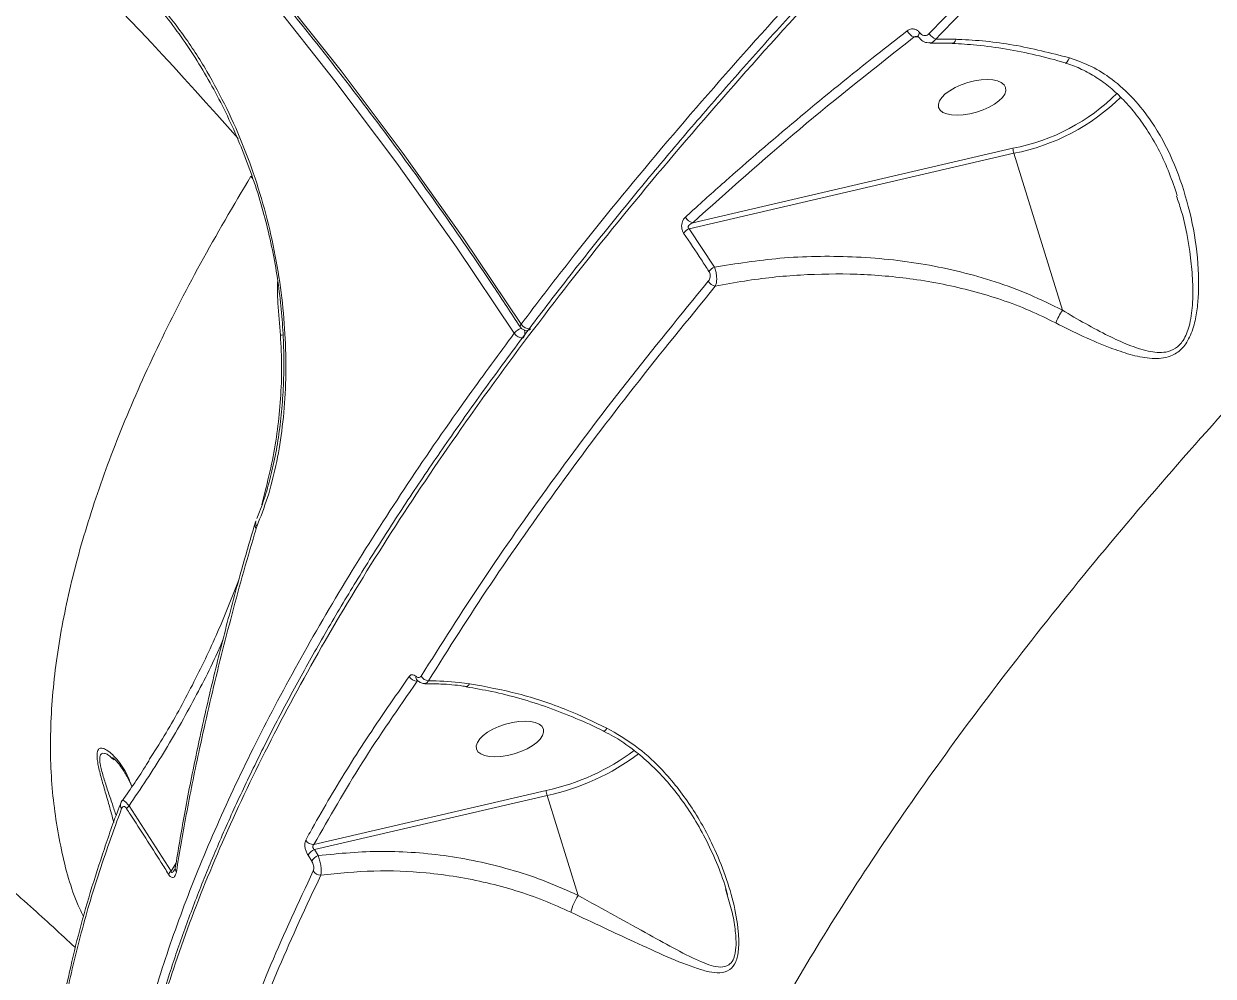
# Model space of a CAD drawing. Header units: millimetres. Extents: x -7151 to 6134, y -5040 to 5562.
# Drawn here: x -513.2 to -354.8, y 1950 to 2076.8 of the extents above; entities that cross this region are included whole.
import ezdxf

# ---------------------------------------------------------------- set-up
doc = ezdxf.new("R2010")
doc.units = ezdxf.units.MM
doc.layers.add('DIKOM_ОБЪЕКТ', color=7, linetype='Continuous')

msp = doc.modelspace()

# ---------------------------------------------------------------- linework, layer by layer
at = {"layer": 'DIKOM_ОБЪЕКТ', "color": 7, "linetype": 'Continuous', "lineweight": 15}
for p, q in [((-394.069, 2075.091), (-394.61, 2075.057)), ((-392.513, 2074.252), (-389.505, 2074.225)), ((-391.706, 2074.778), (-388.995, 2074.751)), ((-424.096, 2050.331), (-381.444, 2060.235)), ((-381.32, 2059.572), (-424.581, 2049.527)), ((-374.85, 2038.676), (-381.32, 2059.572)), ((-482.68, 2056.194), (-482.941, 2056.542)), ((-424.581, 2049.527), (-421.212, 2044.422)), ((-481.479, 2012.772), (-481.056, 2014.569)), ((-482.23, 2009.661), (-482.24, 2009.626)), ((-482.145, 2009.908), (-482.23, 2009.661)), ((-460.701, 1989.352), (-460.784, 1989.299)), ((-501.17, 1978.818), (-501.461, 1979.061)), ((-474.541, 1967.552), (-443.614, 1974.733)), ((-443.491, 1974.069), (-474.483, 1966.873)), ((-439.372, 1960.771), (-443.491, 1974.069)), ((-499.176, 1972.711), (-493.582, 1963.978)), ((-474.483, 1966.873), (-473.993, 1966.084)), ((-493.582, 1963.978), (-492.923, 1965.001)), ((-474.849, 1965.336), (-475.338, 1966.122)), ((-419.508, 1960.854), (-419.732, 1961.649))]:
    msp.add_line(p, q, dxfattribs=at)
at = {"layer": 'DIKOM_ОБЪЕКТ', "color": 7, "linetype": 'Continuous', "lineweight": 15, "flags": 128}
for points in [[(-660.277, 2219.043), (-648.09, 2213.529), (-636.059, 2207.669), (-624.193, 2201.466), (-612.499, 2194.924), (-600.984, 2188.048), (-589.658, 2180.841), (-578.525, 2173.309), (-567.595, 2165.456), (-556.875, 2157.289), (-546.37, 2148.811), (-536.089, 2140.029), (-526.037, 2130.948), (-516.222, 2121.574), (-506.65, 2111.914), (-497.328, 2101.974), (-488.26, 2091.76), (-479.454, 2081.279), (-470.915, 2070.538), (-462.648, 2059.544), (-454.66, 2048.304), (-446.954, 2036.825)], [(-447.86, 2035.619), (-455.543, 2047.063), (-463.507, 2058.27), (-471.749, 2069.231), (-480.262, 2079.94), (-489.042, 2090.389), (-498.082, 2100.572), (-507.377, 2110.483), (-516.92, 2120.113), (-526.706, 2129.459), (-536.727, 2138.512), (-546.977, 2147.268), (-557.45, 2155.72), (-568.139, 2163.863), (-579.036, 2171.692), (-590.134, 2179.202), (-601.427, 2186.387), (-612.907, 2193.243), (-624.566, 2199.765), (-636.396, 2205.95), (-648.391, 2211.792), (-660.542, 2217.289)], [(-393.855, 2075.612), (-393.969, 2075.45), (-394.038, 2075.298), (-394.06, 2075.165), (-394.033, 2075.059), (-394.023, 2075.045)], [(-388.995, 2074.751), (-389.133, 2074.487), (-389.284, 2074.308), (-389.443, 2074.221), (-389.515, 2074.214)], [(-373.923, 2072.286), (-374.084, 2071.976), (-374.233, 2071.749), (-374.365, 2071.617), (-374.47, 2071.59), (-374.473, 2071.59)], [(-446.954, 2036.825), (-447.029, 2036.71), (-447.072, 2036.607), (-447.083, 2036.518), (-447.06, 2036.448), (-447.06, 2036.447)], [(-482.261, 2010.617), (-482.268, 2010.603), (-482.278, 2010.581)], [(-453.823, 1988.955), (-453.957, 1988.752), (-454.091, 1988.625), (-454.22, 1988.578), (-454.245, 1988.579)]]:
    msp.add_lwpolyline(points, dxfattribs=at)
at = {"layer": 'DIKOM_ОБЪЕКТ', "color": 7, "linetype": 'Continuous', "lineweight": 15}
for centre, radius, start, end in [((-830.831, 1759.837), 459.181, 41.0724, 58.2067), ((-394.158, 2076.462), 1.476, 203.05709, 252.17378), ((-391.102, 2076.434), 1.764, 211.68223, 249.9501), ((-386.468, 2086.512), 26.753, 280.82328, 314.93977), ((-386.538, 2086.769), 27.693, 280.86063, 314.63233), ((-378.889, 2060.368), 2.558, 182.97086, 198.12417), ((-423.829, 2051.672), 1.367, 205.68535, 258.71684), ((-423.587, 2047.552), 2.211, 116.71968, 140.85151), ((-420.26, 2042.45), 2.189, 115.76975, 140.08545), ((-420.718, 2043.357), 1.529, 211.68401, 256.11186), ((-368.206, 2034.182), 8.022, 145.92534, 159.54427), ((-446.036, 2034.13), 2.355, 112.69069, 140.76209), ((-446.222, 2036.994), 1, 213.11034, 282.99357), ((-445.85, 2037.5), 1.294, 211.42867, 275.99801), ((-447.632, 2035.635), 1.191, 328.33635, 19.67335), ((-446.115, 2036.494), 0.49, 284.00447, 324.89327), ((-446.76, 2036.292), 1.289, 211.43044, 276.29635), ((-481.644, 2010.357), 0.673, 160.57681, 221.90639), ((-481.825, 2010.063), 0.603, 168.8195, 226.42984), ((-481.834, 2010.093), 0.585, 168.7154, 227.46256), ((-460.777, 1990.533), 1.234, 209.13033, 269.65965), ((-460.416, 1989.785), 0.542, 164.21854, 224.08659), ((-459.186, 1990.633), 1.291, 211.80949, 264.86766), ((-436.536, 1983.469), 1.083, 308.97302, 337.56316), ((-450.077, 2004.552), 30.512, 282.22941, 306.60093), ((-450.128, 2004.741), 31.382, 282.2102, 306.86191), ((-441.045, 1974.868), 2.572, 183.00811, 198.08322), ((-499.539, 1972.793), 0.786, 160.55927, 216.4821), ((-498.351, 1971.7), 1.305, 129.20561, 151.67866), ((-474.621, 1968.736), 1.188, 210.89379, 273.88855), ((-473.77, 1965.198), 1.821, 113.06141, 149.47984), ((-473.286, 1964.41), 1.817, 112.89687, 149.37781), ((-492.788, 1962.946), 1.302, 127.55821, 149.92491), ((-492.383, 1964.347), 0.65, 171.70291, 220.85387), ((-473.611, 1964.667), 1.204, 211.86743, 268.90067), ((-432.91, 1956.708), 7.633, 147.84565, 166.14363)]:
    msp.add_arc(centre, radius, start, end, dxfattribs=at)
for centre in [(-386.879, 2067.01), (-448.443, 1981.599)]:
    msp.add_ellipse(centre, major_axis=(-4.462, -1.322), ratio=0.44303, dxfattribs=at)
for points, knots in [([(-446.954, 2036.825), (-444.845, 2039.588), (-439.161, 2047.031), (-429.129, 2059.322), (-416.675, 2073.692), (-403.229, 2088.307), (-388.812, 2103.124), (-373.449, 2118.095), (-357.479, 2132.891), (-340.97, 2147.465), (-324.001, 2161.776), (-306.297, 2176.057), (-287.888, 2190.256), (-268.823, 2204.322), (-249.52, 2217.944), (-230.053, 2231.085), (-210.494, 2243.722), (-190.525, 2256.059), (-170.2, 2268.041), (-149.581, 2279.615), (-129.123, 2290.527), (-108.892, 2300.755), (-88.948, 2310.293), (-68.966, 2319.295), (-49.016, 2327.708), (-29.169, 2335.485), (-9.861, 2342.458), (8.852, 2348.619), (26.933, 2353.982), (44.675, 2358.635), (62.001, 2362.53), (78.84, 2365.635), (94.142, 2367.785), (107.983, 2369.115), (120.46, 2369.76), (132.376, 2369.795), (143.688, 2369.21), (154.278, 2368.014), (164.096, 2366.217), (172.244, 2364.126), (176.952, 2362.477), (178.869, 2361.805)], [0, 0, 0, 0, 0.01565226, 0.04216821, 0.06870456, 0.09522035, 0.1225065, 0.14981457, 0.17710085, 0.20361671, 0.23015307, 0.25666881, 0.28395493, 0.31126326, 0.33854925, 0.36506512, 0.39160119, 0.41811705, 0.44540335, 0.47271155, 0.49999758, 0.52651341, 0.55304974, 0.57956567, 0.60685169, 0.6341598, 0.66144598, 0.68796179, 0.71449806, 0.74101385, 0.76829978, 0.79560821, 0.82289417, 0.84597237, 0.86907736, 0.89218249, 0.91550648, 0.9388305, 0.96156391, 0.98434868, 1, 1, 1, 1]), ([(-660.127, 2218.45), (-658.174, 2217.591), (-652.507, 2215.096), (-643.221, 2210.744), (-632.318, 2205.303), (-621.555, 2199.575), (-610.935, 2193.568), (-600.466, 2187.282), (-590.152, 2180.724), (-579.999, 2173.895), (-570.014, 2166.799), (-560.201, 2159.441), (-550.565, 2151.824), (-541.112, 2143.952), (-531.847, 2135.831), (-522.776, 2127.463), (-513.902, 2118.854), (-505.231, 2110.009), (-496.768, 2100.932), (-488.517, 2091.629), (-480.482, 2082.103), (-472.669, 2072.361), (-465.08, 2062.408), (-457.724, 2052.248), (-451.743, 2043.569), (-448.248, 2038.254), (-447.06, 2036.447)], [0, 0, 0, 0, 0.0228174, 0.0662202, 0.1096236, 0.1530271, 0.1964308, 0.2398337, 0.2832367, 0.3266401, 0.3700427, 0.4134453, 0.4568475, 0.5002494, 0.5436513, 0.5870527, 0.6304542, 0.6738553, 0.7172557, 0.7606562, 0.8040563, 0.8474558, 0.890855, 0.9342543, 0.9776531, 1, 1, 1, 1]), ([(-253.108, 2213.09), (-256.838, 2210.468), (-266.962, 2203.35), (-283.178, 2191.459), (-301.594, 2177.377), (-319.52, 2163.044), (-336.881, 2148.534), (-353.592, 2133.911), (-369.596, 2119.222), (-384.852, 2104.489), (-399.349, 2089.737), (-413.049, 2075.014), (-425.889, 2060.387), (-437.809, 2045.924), (-448.762, 2031.673), (-458.712, 2017.661), (-467.659, 2003.908), (-475.588, 1990.453), (-482.461, 1977.358), (-488.245, 1964.686), (-492.912, 1952.48), (-496.435, 1940.768), (-498.818, 1929.567), (-500.106, 1918.882), (-500.142, 1908.852), (-499.69, 1902.103), (-498.89, 1898.908), (-498.822, 1898.636)], [0, 0, 0, 0, 0.0245701, 0.0666936, 0.1089496, 0.1512736, 0.1935975, 0.2358536, 0.277977, 0.3201005, 0.3623564, 0.4046804, 0.4470042, 0.4892603, 0.5313838, 0.5735066, 0.6157623, 0.6580857, 0.700409, 0.7426646, 0.7847876, 0.8269108, 0.8691669, 0.9114903, 0.953814, 0.99607, 1, 1, 1, 1]), ([(-269.657, 2202.087), (-271.797, 2200.538), (-277.034, 2196.744), (-285.238, 2190.638), (-294.266, 2183.793), (-303.142, 2176.91), (-311.874, 2169.991), (-320.465, 2163.033), (-328.917, 2156.033), (-337.233, 2148.989), (-345.415, 2141.901), (-353.465, 2134.764), (-361.386, 2127.577), (-369.17, 2120.347), (-376.793, 2113.096), (-384.221, 2105.856), (-391.435, 2098.644), (-398.431, 2091.466), (-405.212, 2084.317), (-411.782, 2077.196), (-418.143, 2070.1), (-424.297, 2063.027), (-430.246, 2055.974), (-435.99, 2048.942), (-441.533, 2041.925), (-446.87, 2034.927), (-451.992, 2027.965), (-456.873, 2021.067), (-461.497, 2014.257), (-465.858, 2007.545), (-469.959, 2000.927), (-473.803, 1994.399), (-477.391, 1987.959), (-480.724, 1981.605), (-483.804, 1975.336), (-486.63, 1969.149), (-489.204, 1963.044), (-491.524, 1957.019), (-493.586, 1951.085), (-495.383, 1945.264), (-496.904, 1939.581), (-498.148, 1934.044), (-499.115, 1928.654), (-499.805, 1923.409), (-500.222, 1918.305), (-500.361, 1913.344), (-500.233, 1908.518), (-499.801, 1903.848), (-499.384, 1900.647), (-499.031, 1899.048), (-499, 1898.909)], [0, 0, 0, 0, 0.0148391, 0.0363255, 0.0577124, 0.0790248, 0.100287, 0.1215228, 0.142757, 0.1640091, 0.1853, 0.2066536, 0.228095, 0.2496477, 0.2712483, 0.2927749, 0.3141948, 0.3355338, 0.356815, 0.3780639, 0.3993039, 0.4205573, 0.4418429, 0.4631846, 0.4846069, 0.5061339, 0.5277484, 0.5493324, 0.5707976, 0.5921746, 0.6134879, 0.6347617, 0.656021, 0.6772888, 0.6985818, 0.719924, 0.7413394, 0.7628519, 0.7844716, 0.8060882, 0.8276031, 0.8490186, 0.8703575, 0.891642, 0.9128938, 0.9341347, 0.9553851, 0.9766598, 0.9979803, 1, 1, 1, 1]), ([(-392.602, 2075.508), (-389.087, 2079.156), (-382.057, 2086.452), (-370.918, 2097.439), (-359.39, 2108.446), (-351.343, 2115.774), (-347.319, 2119.438)], [0, 0, 0, 0, 0.2491213, 0.4982421, 0.7491224, 1, 1, 1, 1]), ([(-346.485, 2118.64), (-350.475, 2115.008), (-358.455, 2107.742), (-369.945, 2096.778), (-381.1, 2085.782), (-388.171, 2078.446), (-391.706, 2074.778)], [0, 0, 0, 0, 0.2491218, 0.4982429, 0.7491201, 1, 1, 1, 1]), ([(-261.042, 2111.974), (-265.853, 2108.016), (-275.477, 2100.102), (-289.441, 2088.018), (-303.024, 2075.804), (-316.615, 2063.044), (-330.079, 2049.803), (-343.301, 2036.126), (-355.922, 2022.356), (-367.869, 2008.542), (-379.081, 1994.737), (-389.201, 1981.392), (-398.247, 1968.543), (-406.26, 1956.213), (-413.469, 1944.062), (-419.812, 1932.146), (-425.244, 1920.513), (-429.741, 1909.181), (-433.235, 1898.216), (-435.694, 1887.616), (-437.039, 1877.563), (-437.265, 1868.279), (-436.387, 1859.829), (-434.852, 1852.886), (-433.177, 1848.981), (-432.497, 1847.394)], [0, 0, 0, 0, 0.0400048, 0.0800096, 0.1204125, 0.1608154, 0.2054798, 0.2501788, 0.2948426, 0.3408233, 0.3868418, 0.4328217, 0.476081, 0.5193729, 0.5626315, 0.6071388, 0.651682, 0.6961891, 0.742306, 0.7884231, 0.8352025, 0.8819818, 0.9259178, 0.9698883, 1, 1, 1, 1]), ([(-495.577, 2079.328), (-495.211, 2078.907), (-494.051, 2077.574), (-492.221, 2075.097), (-490.092, 2071.922), (-488.105, 2068.547), (-486.271, 2065.018), (-484.611, 2061.365), (-483.138, 2057.626), (-481.866, 2053.838), (-480.803, 2050.036), (-479.957, 2046.251), (-479.321, 2042.499), (-478.874, 2038.778), (-478.611, 2035.077), (-478.532, 2031.404), (-478.636, 2027.79), (-478.922, 2024.269), (-479.387, 2020.878), (-480.02, 2017.648), (-480.823, 2014.634), (-481.544, 2012.394), (-482.043, 2011.251), (-482.173, 2010.952)], [0, 0, 0, 0, 0.023156, 0.0733969, 0.1241361, 0.1752391, 0.2265349, 0.2778002, 0.3288161, 0.3794158, 0.4294642, 0.4788809, 0.5276413, 0.5763365, 0.6256829, 0.6756977, 0.7262872, 0.7773123, 0.8286044, 0.8799619, 0.9311453, 0.9819857, 1, 1, 1, 1]), ([(-495.475, 2079.812), (-494.287, 2078.36), (-491.913, 2075.456), (-488.812, 2070.627), (-486.103, 2065.569), (-483.808, 2060.342), (-481.888, 2054.927), (-480.375, 2049.388), (-479.261, 2043.806), (-478.547, 2038.254), (-478.243, 2032.812), (-478.324, 2027.549), (-478.771, 2022.561), (-479.576, 2017.931), (-480.673, 2013.655), (-481.655, 2011.155), (-482.145, 2009.908)], [0, 0, 0, 0, 0.0751068, 0.1502139, 0.2212824, 0.2925773, 0.3636447, 0.4347705, 0.5061227, 0.5772485, 0.6483401, 0.7196591, 0.7907512, 0.8604277, 0.930319, 1, 1, 1, 1]), ([(-425.061, 2051.079), (-424.682, 2051.425), (-422.786, 2053.156), (-417.765, 2057.649), (-409.747, 2064.523), (-401.72, 2071.05), (-396.883, 2074.819), (-395.516, 2075.884)], [0, 0, 0, 0, 0.0413728, 0.2068701, 0.5381501, 0.8694303, 1, 1, 1, 1]), ([(-395.516, 2075.884), (-395.375, 2075.969), (-395.093, 2076.139), (-394.616, 2076.144), (-394.177, 2075.976), (-393.955, 2075.726), (-393.855, 2075.612)], [0, 0, 0, 0, 0.2591302, 0.5176793, 0.7812144, 1, 1, 1, 1]), ([(-393.855, 2075.612), (-393.829, 2075.579), (-393.724, 2075.446), (-393.491, 2075.289), (-393.173, 2075.229), (-392.858, 2075.293), (-392.688, 2075.436), (-392.602, 2075.508)], [0, 0, 0, 0, 0.07982265, 0.31809842, 0.55552618, 0.77741077, 1, 1, 1, 1]), ([(-394.61, 2075.057), (-399.774, 2070.985), (-410.119, 2062.826), (-419.432, 2054.501), (-424.096, 2050.331)], [0, 0, 0, 0, 0.4991762, 1, 1, 1, 1]), ([(-394.178, 2075.144), (-394.224, 2075.143), (-394.372, 2075.141), (-394.512, 2075.091), (-394.61, 2075.057)], [0, 0, 0, 0, 0.3089713, 1, 1, 1, 1]), ([(-394.178, 2075.147), (-394.162, 2075.149), (-394.139, 2075.151), (-394.045, 2075.086), (-394.009, 2075.02), (-394.003, 2075.008)], [0, 0, 0, 0, 0.65290337, 0.93515409, 1, 1, 1, 1]), ([(-394.011, 2075.054), (-393.875, 2074.892), (-393.579, 2074.539), (-393.025, 2074.277), (-392.656, 2074.296), (-392.529, 2074.303)], [0, 0, 0, 0, 0.3576329, 0.7787248, 1, 1, 1, 1]), ([(-391.706, 2074.778), (-391.82, 2074.646), (-392.049, 2074.382), (-392.351, 2074.238), (-392.509, 2074.275), (-392.528, 2074.279)], [0, 0, 0, 0, 0.4690673, 0.9379053, 1, 1, 1, 1]), ([(-389.515, 2074.195), (-388.436, 2074.135), (-386.052, 2074.003), (-382.326, 2073.485), (-378.393, 2072.687), (-375.774, 2072.016), (-374.481, 2071.6), (-374.472, 2071.597)], [0, 0, 0, 0, 0.2170953, 0.4800164, 0.7404556, 0.9982144, 1, 1, 1, 1]), ([(-388.995, 2074.751), (-388.89, 2074.747), (-386.376, 2074.648), (-381.332, 2074.176), (-376.409, 2072.92), (-373.923, 2072.286)], [0, 0, 0, 0, 0.0210939, 0.5057136, 1, 1, 1, 1]), ([(-373.923, 2072.286), (-372.919, 2071.93), (-370.911, 2071.217), (-368.023, 2069.373), (-365.318, 2066.907), (-362.534, 2063.335), (-360.079, 2058.766), (-358.136, 2053.163), (-356.898, 2047.222), (-356.615, 2042.368), (-356.866, 2038.871), (-357.276, 2036.652), (-358.024, 2034.643), (-359.249, 2033.133), (-361.001, 2032.259), (-363.251, 2032.199), (-365.836, 2032.739), (-368.776, 2033.76), (-372.071, 2035.149), (-374.505, 2036.373), (-375.721, 2036.985)], [0, 0, 0, 0, 0.0478383, 0.0957303, 0.1551277, 0.2146179, 0.3020656, 0.389666, 0.4817492, 0.5736876, 0.607071, 0.6403846, 0.6772286, 0.7075548, 0.737925, 0.7828308, 0.8291217, 0.875539, 0.9377632, 1, 1, 1, 1]), ([(-374.475, 2071.576), (-374.403, 2071.559), (-373.636, 2071.377), (-372.243, 2070.756), (-370.301, 2069.708), (-368.433, 2068.334), (-366.642, 2066.67), (-364.949, 2064.695), (-363.343, 2062.412), (-361.876, 2059.822), (-360.567, 2056.961), (-359.892, 2054.924), (-359.548, 2053.889)], [0, 0, 0, 0, 0.0090594, 0.096751, 0.1884336, 0.2850785, 0.3874387, 0.4958135, 0.6110619, 0.7354977, 0.8655922, 1, 1, 1, 1]), ([(-505.234, 1957.965), (-505.474, 1958.453), (-506.823, 1961.198), (-508.309, 1966.853), (-509.603, 1974.954), (-509.749, 1983.756), (-508.867, 1992.947), (-506.982, 2002.491), (-504.175, 2012.328), (-500.396, 2022.672), (-495.601, 2033.519), (-489.867, 2044.816), (-485.249, 2052.635), (-482.941, 2056.542)], [0, 0, 0, 0, 0.0210517, 0.1183566, 0.2184966, 0.3187184, 0.4188597, 0.5144039, 0.6100171, 0.7055616, 0.8036828, 0.9018783, 1, 1, 1, 1]), ([(-374.85, 2038.676), (-373.825, 2038.071), (-371.765, 2036.856), (-368.846, 2035.309), (-366.064, 2034.028), (-363.516, 2033.157), (-361.358, 2032.931), (-359.744, 2033.509), (-358.614, 2034.702), (-357.829, 2036.734), (-357.471, 2039.438), (-357.459, 2042.515), (-357.876, 2046.777), (-358.52, 2050.62), (-359.454, 2053.258), (-359.665, 2053.853)], [0, 0, 0, 0, 0.0919173, 0.1846856, 0.2650791, 0.3466805, 0.4193889, 0.4620712, 0.5046448, 0.5592657, 0.6320461, 0.7109925, 0.7900503, 0.9526256, 1, 1, 1, 1]), ([(-425.302, 2048.948), (-425.366, 2049.061), (-425.496, 2049.289), (-425.581, 2049.704), (-425.57, 2050.122), (-425.46, 2050.528), (-425.28, 2050.855), (-425.125, 2051.014), (-425.061, 2051.079)], [0, 0, 0, 0, 0.164355, 0.3291902, 0.4897661, 0.6616186, 0.8614169, 1, 1, 1, 1]), ([(-424.096, 2050.331), (-424.159, 2050.3), (-424.306, 2050.228), (-424.498, 2050.095), (-424.634, 2049.952), (-424.693, 2049.843), (-424.714, 2049.768), (-424.714, 2049.699), (-424.69, 2049.63), (-424.644, 2049.571), (-424.603, 2049.542), (-424.581, 2049.527)], [0, 0, 0, 0, 0.185257, 0.4305395, 0.6101477, 0.6934956, 0.74646, 0.8083773, 0.8667556, 0.9298531, 1, 1, 1, 1]), ([(-421.94, 2043.855), (-422.271, 2044.366), (-423.377, 2046.071), (-424.509, 2047.763), (-425.302, 2048.948)], [0, 0, 0, 0, 0.2996367, 1, 1, 1, 1]), ([(-421.212, 2044.422), (-418.312, 2044.876), (-412.258, 2045.825), (-404.435, 2045.944), (-397.973, 2045.489), (-393.142, 2044.822), (-388.408, 2043.837), (-383.76, 2042.507), (-379.195, 2040.835), (-376.298, 2039.396), (-374.85, 2038.676)], [0, 0, 0, 0, 0.1847811, 0.3856908, 0.4882334, 0.5907706, 0.6915548, 0.7923263, 0.8961743, 1, 1, 1, 1]), ([(-422.019, 2042.554), (-422.01, 2042.564), (-421.946, 2042.644), (-421.851, 2042.809), (-421.775, 2043.075), (-421.763, 2043.35), (-421.815, 2043.626), (-421.898, 2043.779), (-421.94, 2043.855)], [0, 0, 0, 0, 0.0353796, 0.2573761, 0.4481907, 0.6281159, 0.8143489, 1, 1, 1, 1]), ([(-421.212, 2044.422), (-421.142, 2044.236), (-421.001, 2043.865), (-420.9, 2043.223), (-420.898, 2042.605), (-420.976, 2042.154), (-421.058, 2041.941), (-421.085, 2041.872)], [0, 0, 0, 0, 0.2221599, 0.4443883, 0.6650974, 0.8922509, 1, 1, 1, 1]), ([(-479.024, 2035.336), (-479.144, 2036.773), (-479.31, 2038.779), (-479.43, 2041.238), (-479.395, 2042.22), (-479.38, 2042.666)], [0, 0, 0, 0, 0.5790763, 0.8089865, 1, 1, 1, 1]), ([(-460.283, 1989.953), (-457.609, 1994.182), (-452.259, 2002.641), (-443.069, 2015.7), (-433.101, 2028.992), (-425.713, 2038.033), (-422.019, 2042.554)], [0, 0, 0, 0, 0.2486156, 0.4972329, 0.7486158, 1, 1, 1, 1]), ([(-375.721, 2036.985), (-376.89, 2037.553), (-380.427, 2039.272), (-386.771, 2041.374), (-394.501, 2042.931), (-402.206, 2043.587), (-409.741, 2043.478), (-416.052, 2042.822), (-419.794, 2042.116), (-421.085, 2041.872)], [0, 0, 0, 0, 0.0856235, 0.2590559, 0.4326158, 0.5932983, 0.7545429, 0.915347, 1, 1, 1, 1]), ([(-421.085, 2041.872), (-424.734, 2037.408), (-432.033, 2028.479), (-441.967, 2015.252), (-451.195, 2002.159), (-456.599, 1993.618), (-459.301, 1989.347)], [0, 0, 0, 0, 0.2486156, 0.4972307, 0.7486162, 1, 1, 1, 1]), ([(-499.641, 1899.48), (-500.062, 1901.691), (-501.05, 1906.871), (-501.311, 1915.845), (-500.583, 1926.273), (-498.638, 1937.41), (-495.696, 1948.492), (-491.949, 1959.403), (-487.595, 1970.036), (-482.412, 1981.028), (-476.402, 1992.352), (-469.633, 2003.887), (-462.143, 2015.574), (-454.87, 2026.136), (-449.889, 2032.875), (-447.86, 2035.619)], [0, 0, 0, 0, 0.0646492, 0.1515188, 0.2409114, 0.3303773, 0.4197701, 0.4953743, 0.5710667, 0.6467588, 0.7231688, 0.7995787, 0.8740642, 0.9487185, 1, 1, 1, 1]), ([(-481.056, 2014.569), (-480.71, 2015.947), (-479.7, 2019.974), (-479.03, 2025.546), (-478.776, 2031.118), (-478.941, 2033.93), (-479.024, 2035.336)], [0, 0, 0, 0, 0.20460018, 0.59771669, 0.798902, 1, 1, 1, 1]), ([(-479.024, 2035.336), (-479.01, 2035.34), (-478.923, 2035.363), (-478.817, 2035.388), (-478.673, 2035.41), (-478.664, 2035.411)], [0, 0, 0, 0, 0.1610302, 0.9486506, 1, 1, 1, 1]), ([(-482.277, 2010.58), (-482.286, 2010.56), (-482.339, 2010.44), (-482.375, 2010.313), (-482.405, 2010.207)], [0, 0, 0, 0, 0.1697877, 1, 1, 1, 1]), ([(-482.426, 2010.182), (-483.052, 2008.056), (-484.501, 2003.138), (-486.515, 1995.566), (-488.511, 1987.439), (-490.279, 1979.43), (-491.804, 1971.744), (-492.626, 1966.804), (-493.019, 1964.439)], [0, 0, 0, 0, 0.1335526, 0.3089465, 0.484637, 0.6608113, 0.8376593, 1, 1, 1, 1]), ([(-482.24, 2009.626), (-482.382, 2009.149), (-483.088, 2006.763), (-484.85, 2000.597), (-487.311, 1991.247), (-489.651, 1981.115), (-491.504, 1972.004), (-492.418, 1966.615), (-492.875, 1963.921)], [0, 0, 0, 0, 0.0299869, 0.1499466, 0.3900561, 0.6301643, 0.8150824, 1, 1, 1, 1]), ([(-482.406, 2010.215), (-482.408, 2010.208), (-482.411, 2010.199), (-482.413, 2010.191), (-482.414, 2010.19)], [0, 0, 0, 0, 0.7852557, 1, 1, 1, 1]), ([(-496.483, 1978.859), (-495.811, 1979.905), (-493.758, 1983.1), (-490.703, 1988.75), (-487.317, 1995.691), (-485.445, 2000.517), (-484.521, 2002.899)], [0, 0, 0, 0, 0.1406857, 0.4297676, 0.7184881, 1, 1, 1, 1]), ([(-486.674, 1994.801), (-486.707, 1994.721), (-487.788, 1992.045), (-490.416, 1986.987), (-494.493, 1979.642), (-497.615, 1975.021), (-499.176, 1972.711)], [0, 0, 0, 0, 0.0100417, 0.3355001, 0.6677457, 1, 1, 1, 1]), ([(-475.64, 1968.127), (-475.449, 1968.474), (-474.495, 1970.21), (-471.921, 1974.698), (-467.658, 1981.615), (-463.79, 1987.158), (-461.855, 1989.932)], [0, 0, 0, 0, 0.0480627, 0.24032302, 0.61988132, 1, 1, 1, 1]), ([(-461.855, 1989.932), (-461.784, 1990.007), (-461.642, 1990.156), (-461.356, 1990.179), (-461.114, 1990.08), (-460.977, 1989.965), (-460.938, 1989.932)], [0, 0, 0, 0, 0.2927829, 0.584987, 0.8819552, 1, 1, 1, 1]), ([(-460.938, 1989.932), (-460.894, 1989.897), (-460.784, 1989.808), (-460.604, 1989.754), (-460.417, 1989.788), (-460.328, 1989.898), (-460.283, 1989.953)], [0, 0, 0, 0, 0.1835289, 0.4626095, 0.7309853, 1, 1, 1, 1]), ([(-460.784, 1989.299), (-463.312, 1985.665), (-468.375, 1978.386), (-472.484, 1971.166), (-474.541, 1967.552)], [0, 0, 0, 0, 0.4993593, 1, 1, 1, 1]), ([(-460.818, 1989.417), (-460.818, 1989.417), (-460.825, 1989.421), (-460.811, 1989.41), (-460.799, 1989.4)], [0, 0, 0, 0, 0.063477, 1, 1, 1, 1]), ([(-460.794, 1989.42), (-460.664, 1989.313), (-460.4, 1989.094), (-460.024, 1988.962), (-459.82, 1988.99), (-459.792, 1988.994)], [0, 0, 0, 0, 0.4546188, 0.9255684, 1, 1, 1, 1]), ([(-459.301, 1989.347), (-459.378, 1989.232), (-459.518, 1989.019), (-459.701, 1989.003), (-459.784, 1988.996)], [0, 0, 0, 0, 0.5462668, 1, 1, 1, 1]), ([(-459.783, 1988.953), (-459.067, 1988.947), (-457.379, 1988.931), (-455.517, 1988.78), (-454.405, 1988.596), (-454.256, 1988.572)], [0, 0, 0, 0, 0.38951251, 0.91865882, 1, 1, 1, 1]), ([(-459.301, 1989.347), (-457.934, 1989.31), (-456.102, 1989.26), (-454.283, 1989.017), (-453.823, 1988.955)], [0, 0, 0, 0, 0.7468314, 1, 1, 1, 1]), ([(-454.254, 1988.528), (-453.12, 1988.339), (-450.735, 1987.94), (-447.092, 1987.012), (-443.35, 1985.83), (-439.66, 1984.37), (-437.165, 1983.27), (-435.934, 1982.609), (-435.879, 1982.579)], [0, 0, 0, 0, 0.1822288, 0.3833733, 0.5854568, 0.7880503, 0.9906024, 1, 1, 1, 1]), ([(-453.823, 1988.955), (-451.662, 1988.558), (-447.298, 1987.755), (-441.138, 1985.709), (-437.288, 1983.886), (-435.535, 1983.056)], [0, 0, 0, 0, 0.348184, 0.7031352, 1, 1, 1, 1]), ([(-435.535, 1983.056), (-434.246, 1982.308), (-431.667, 1980.81), (-427.953, 1977.434), (-424.465, 1973.116), (-421.773, 1968.362), (-419.877, 1963.917), (-418.629, 1959.926), (-417.999, 1956.406), (-417.911, 1953.66), (-418.284, 1951.836), (-419.156, 1950.714), (-420.435, 1950.402), (-421.912, 1950.569), (-424.184, 1951.228), (-427.429, 1952.536), (-431.632, 1954.482), (-435.945, 1956.468), (-438.863, 1957.847), (-440.321, 1958.536)], [0, 0, 0, 0, 0.0638297, 0.1277685, 0.2158805, 0.3041203, 0.3656042, 0.427188, 0.4882513, 0.5268742, 0.5576006, 0.5885644, 0.6243062, 0.6585508, 0.6928978, 0.7748884, 0.8569915, 0.9285272, 1, 1, 1, 1]), ([(-435.879, 1982.579), (-435.469, 1982.373), (-434.271, 1981.773), (-432.393, 1980.493), (-430.222, 1978.745), (-428.127, 1976.682), (-426.138, 1974.331), (-424.284, 1971.678), (-422.572, 1968.749), (-421.071, 1965.562), (-420.02, 1962.899), (-419.567, 1961.31), (-419.441, 1960.87)], [0, 0, 0, 0, 0.04848361, 0.14147388, 0.24037485, 0.34522589, 0.45524905, 0.5700388, 0.69200169, 0.81938907, 0.95002478, 1, 1, 1, 1]), ([(-537.548, 1979.152), (-536.141, 1978.178), (-532.293, 1975.515), (-526.149, 1970.86), (-519.135, 1965.227), (-512.524, 1959.572), (-508.31, 1955.659), (-506.326, 1953.817)], [0, 0, 0, 0, 0.1304841, 0.3567442, 0.5807889, 0.8025545, 1, 1, 1, 1]), ([(-502.415, 1974.788), (-502.605, 1975.449), (-502.989, 1976.786), (-503.415, 1978.581), (-503.491, 1979.818), (-503.219, 1980.329), (-502.804, 1980.412), (-502.248, 1980.215), (-501.569, 1979.727), (-500.557, 1978.655), (-499.54, 1977.245), (-499.005, 1975.791), (-498.812, 1975.265)], [0, 0, 0, 0, 0.0832629, 0.1686009, 0.2547352, 0.3298186, 0.3993511, 0.4705947, 0.5720356, 0.6735794, 0.8818033, 1, 1, 1, 1]), ([(-501.461, 1979.061), (-501.64, 1979.227), (-501.989, 1979.552), (-502.459, 1979.706), (-502.866, 1979.693), (-503.12, 1979.29), (-503.079, 1978.584), (-502.901, 1977.643), (-502.574, 1976.467), (-502, 1974.711), (-501.426, 1973.017), (-501.061, 1971.88), (-500.894, 1971.359)], [0, 0, 0, 0, 0.1024502, 0.1998091, 0.2990763, 0.4069031, 0.512751, 0.5329295, 0.6591554, 0.7772184, 0.8978623, 1, 1, 1, 1]), ([(-501.387, 1979.145), (-501.385, 1979.144), (-501.348, 1979.118), (-501.092, 1978.899), (-500.664, 1978.431), (-500.026, 1977.591), (-499.386, 1976.579), (-498.996, 1975.668), (-498.819, 1975.254)], [0, 0, 0, 0, 0.0074056, 0.1283186, 0.2815557, 0.4803832, 0.7641483, 1, 1, 1, 1]), ([(-407.167, 1855.844), (-405.65, 1859.034), (-402.358, 1865.96), (-395.724, 1876.347), (-387.778, 1886.797), (-378.807, 1896.743), (-368.977, 1906.184), (-358.018, 1915.392), (-345.927, 1924.33), (-332.722, 1932.963), (-318.78, 1941.058), (-304.191, 1948.614), (-289.052, 1955.636), (-273.037, 1962.291), (-256.152, 1968.531), (-238.486, 1974.377), (-226.19, 1977.847), (-220.045, 1979.581)], [0, 0, 0, 0, 0.0602335, 0.1307417, 0.2012505, 0.2674731, 0.3337477, 0.3999719, 0.4681249, 0.5363337, 0.604488, 0.6695131, 0.7345855, 0.7996115, 0.8663909, 0.9332204, 1, 1, 1, 1]), ([(-496.51, 1978.754), (-496.623, 1978.566), (-497.735, 1976.719), (-498.962, 1974.969), (-500.063, 1973.397)], [0, 0, 0, 0, 0.10155501, 1, 1, 1, 1]), ([(-501.205, 1970.493), (-501.414, 1971.26), (-501.812, 1972.724), (-502.221, 1974.122), (-502.415, 1974.788)], [0, 0, 0, 0, 0.5237704, 1, 1, 1, 1]), ([(-500.278, 1973.054), (-500.297, 1973.007), (-501.116, 1970.948), (-502.493, 1966.977), (-504.384, 1961.152), (-505.973, 1955.459), (-507.307, 1949.882), (-508.336, 1944.45), (-508.937, 1940.747), (-509.114, 1938.894), (-509.127, 1938.766)], [0, 0, 0, 0, 0.0038169, 0.1678352, 0.331915, 0.4960604, 0.6601148, 0.8240072, 0.9878466, 1, 1, 1, 1]), ([(-500.083, 1973.406), (-500.109, 1973.376), (-500.201, 1973.267), (-500.237, 1973.142), (-500.263, 1973.052)], [0, 0, 0, 0, 0.2842788, 1, 1, 1, 1]), ([(-499.5, 1972.319), (-499.535, 1972.368), (-499.609, 1972.471), (-499.738, 1972.575), (-499.871, 1972.618), (-500.043, 1972.574), (-500.119, 1972.426), (-500.17, 1972.326)], [0, 0, 0, 0, 0.12123107, 0.25228191, 0.41159483, 0.59932487, 1, 1, 1, 1]), ([(-500.067, 1973.399), (-500.061, 1973.419), (-500.042, 1973.492), (-499.845, 1973.391), (-499.525, 1973.111), (-499.282, 1972.833), (-499.176, 1972.711)], [0, 0, 0, 0, 0.12824737, 0.47419627, 0.77046355, 1, 1, 1, 1]), ([(-500.17, 1972.326), (-501.259, 1969.329), (-503.436, 1963.337), (-505.914, 1954.675), (-507.856, 1946.242), (-508.608, 1940.871), (-508.985, 1938.186)], [0, 0, 0, 0, 0.2491207, 0.4982425, 0.7491225, 1, 1, 1, 1]), ([(-493.915, 1963.598), (-494.25, 1964.136), (-495.928, 1966.822), (-497.793, 1969.725), (-499.34, 1972.077), (-499.5, 1972.319)], [0, 0, 0, 0, 0.1831612, 0.9158675, 1, 1, 1, 1]), ([(-475.338, 1966.122), (-475.414, 1966.258), (-475.565, 1966.53), (-475.712, 1967.01), (-475.775, 1967.467), (-475.753, 1967.86), (-475.677, 1968.04), (-475.64, 1968.127)], [0, 0, 0, 0, 0.2064332, 0.4133658, 0.6142399, 0.8134768, 1, 1, 1, 1]), ([(-474.541, 1967.552), (-474.577, 1967.518), (-474.649, 1967.452), (-474.702, 1967.322), (-474.704, 1967.215), (-474.685, 1967.125), (-474.656, 1967.059), (-474.589, 1966.961), (-474.53, 1966.912), (-474.483, 1966.873)], [0, 0, 0, 0, 0.2066695, 0.4048915, 0.5395443, 0.5905732, 0.7293844, 0.7856453, 1, 1, 1, 1]), ([(-473.993, 1966.084), (-471.145, 1966.355), (-466.836, 1966.765), (-461.033, 1966.514), (-456.619, 1966.042), (-452.222, 1965.243), (-447.837, 1964.104), (-443.52, 1962.649), (-440.755, 1961.397), (-439.372, 1960.771)], [0, 0, 0, 0, 0.2403961, 0.3636747, 0.4869539, 0.6133546, 0.7397602, 0.8698822, 1, 1, 1, 1]), ([(-474.633, 1964.031), (-474.616, 1964.076), (-474.574, 1964.183), (-474.556, 1964.42), (-474.594, 1964.726), (-474.694, 1965.054), (-474.798, 1965.242), (-474.849, 1965.336)], [0, 0, 0, 0, 0.1488094, 0.3487584, 0.557328, 0.779087, 1, 1, 1, 1]), ([(-473.993, 1966.084), (-473.922, 1965.885), (-473.782, 1965.488), (-473.639, 1964.815), (-473.571, 1964.186), (-473.579, 1963.731), (-473.619, 1963.533), (-473.634, 1963.463)], [0, 0, 0, 0, 0.2223273, 0.4448298, 0.6638274, 0.880649, 1, 1, 1, 1]), ([(-492.875, 1963.921), (-492.933, 1963.682), (-493.017, 1963.341), (-493.269, 1963.144), (-493.474, 1963.148), (-493.683, 1963.291), (-493.822, 1963.455), (-493.896, 1963.569), (-493.915, 1963.598)], [0, 0, 0, 0, 0.4030095, 0.5733259, 0.7451223, 0.8533429, 0.9617103, 1, 1, 1, 1]), ([(-493.582, 1963.978), (-493.579, 1963.963), (-493.574, 1963.932), (-493.558, 1963.889), (-493.539, 1963.862), (-493.517, 1963.844), (-493.487, 1963.833), (-493.401, 1963.848), (-493.273, 1963.969), (-493.151, 1964.119), (-493.085, 1964.231), (-493.068, 1964.26)], [0, 0, 0, 0, 0.0457543, 0.0931126, 0.1408178, 0.1555905, 0.2069048, 0.2750253, 0.5450513, 0.8829171, 1, 1, 1, 1]), ([(-493.03, 1964.444), (-493.035, 1964.408), (-493.048, 1964.3), (-493.082, 1964.229), (-493.073, 1964.243), (-493.072, 1964.246)], [0, 0, 0, 0, 0.3026368, 0.8871174, 1, 1, 1, 1]), ([(-490.662, 1917.212), (-489.948, 1920.817), (-488.52, 1928.027), (-484.984, 1939.53), (-480.506, 1951.481), (-476.591, 1959.848), (-474.633, 1964.031)], [0, 0, 0, 0, 0.2484765, 0.4969539, 0.748477, 1, 1, 1, 1]), ([(-473.634, 1963.463), (-475.566, 1959.336), (-479.431, 1951.082), (-483.905, 1939.188), (-487.471, 1927.645), (-488.916, 1920.357), (-489.639, 1916.713)], [0, 0, 0, 0, 0.2484744, 0.4969502, 0.7484746, 1, 1, 1, 1]), ([(-440.321, 1958.536), (-441.512, 1959.07), (-445.09, 1960.674), (-451.51, 1962.629), (-459.149, 1963.875), (-466.61, 1964.189), (-471.279, 1963.706), (-473.634, 1963.463)], [0, 0, 0, 0, 0.1165807, 0.3502637, 0.5897027, 0.793088, 1, 1, 1, 1]), ([(-28.563, 1963.65), (-30.584, 1963.643), (-36.443, 1963.623), (-46.138, 1963.465), (-57.637, 1963.122), (-69.113, 1962.616), (-80.558, 1961.947), (-91.963, 1961.117), (-103.32, 1960.126), (-114.62, 1958.975), (-125.854, 1957.665), (-137.015, 1956.196), (-148.094, 1954.57), (-159.082, 1952.787), (-169.971, 1950.85), (-180.753, 1948.76), (-191.42, 1946.518), (-201.964, 1944.126), (-212.377, 1941.585), (-222.652, 1938.899), (-232.78, 1936.067), (-242.753, 1933.094), (-252.565, 1929.98), (-262.208, 1926.729), (-271.675, 1923.342), (-280.958, 1919.822), (-290.052, 1916.173), (-298.948, 1912.395), (-307.64, 1908.493), (-316.122, 1904.469), (-324.387, 1900.326), (-332.429, 1896.067), (-340.242, 1891.696), (-347.82, 1887.215), (-355.157, 1882.628), (-362.249, 1877.938), (-369.088, 1873.149), (-375.671, 1868.265), (-381.992, 1863.288), (-388.046, 1858.223), (-393.829, 1853.074), (-399.336, 1847.843), (-404.564, 1842.537), (-409.507, 1837.157), (-414.163, 1831.709), (-418.527, 1826.196), (-422.597, 1820.623), (-426.368, 1814.994), (-429.842, 1809.314), (-432.995, 1803.584), (-435.333, 1798.966), (-436.51, 1796.245), (-436.849, 1795.463)], [0, 0, 0, 0, 0.0107552, 0.0311878, 0.0516215, 0.0720552, 0.0924884, 0.1129222, 0.1333561, 0.15379, 0.1742241, 0.1946587, 0.215093, 0.2355279, 0.2559631, 0.2763984, 0.2968343, 0.3172703, 0.3377071, 0.358144, 0.3785814, 0.3990192, 0.4194577, 0.4398966, 0.4603357, 0.4807758, 0.5012164, 0.5216576, 0.5420996, 0.5625417, 0.5829848, 0.6034285, 0.6238725, 0.6443172, 0.664762, 0.6852075, 0.705653, 0.7260988, 0.7465444, 0.7669897, 0.7874344, 0.8078782, 0.8283208, 0.8487617, 0.8692001, 0.8896363, 0.9100693, 0.9304984, 0.9509232, 0.9713434, 0.9917579, 1, 1, 1, 1]), ([(-439.372, 1960.771), (-437.73, 1959.87), (-434.402, 1958.045), (-430.058, 1955.626), (-426.214, 1953.504), (-423.529, 1952.127), (-421.615, 1951.411), (-420.376, 1951.158), (-419.349, 1951.343), (-418.822, 1951.952), (-418.479, 1952.73), (-418.266, 1953.978), (-418.386, 1956.042), (-418.758, 1958.415), (-419.252, 1960.021), (-419.508, 1960.854)], [0, 0, 0, 0, 0.1489529, 0.3017514, 0.4280558, 0.5563829, 0.6082571, 0.6609778, 0.7150164, 0.7525902, 0.7621861, 0.8093628, 0.8696439, 0.9324483, 1, 1, 1, 1]), ([(-436.925, 1796.815), (-436.787, 1797.165), (-435.105, 1801.433), (-430.697, 1809.481), (-423.566, 1821.014), (-414.963, 1832.412), (-405.061, 1843.65), (-394.03, 1854.476), (-381.946, 1864.864), (-368.893, 1874.796), (-354.659, 1884.434), (-339.242, 1893.731), (-322.669, 1902.646), (-306.038, 1910.628), (-289.56, 1917.739), (-273.409, 1924.051), (-256.627, 1929.977), (-239.251, 1935.492), (-221.471, 1940.541), (-203.375, 1945.1), (-186.956, 1948.777), (-176.437, 1950.823), (-172.153, 1951.657)], [0, 0, 0, 0, 0.0049824, 0.0607473, 0.1164693, 0.1738099, 0.231197, 0.2885376, 0.3442597, 0.4000244, 0.4557466, 0.5130871, 0.5704745, 0.6278152, 0.6763108, 0.7248634, 0.7734157, 0.8224281, 0.8714411, 0.9192196, 0.9671062, 1, 1, 1, 1])]:
    msp.add_open_spline(points, degree=3, knots=knots, dxfattribs=at)

doc.saveas('drawing.dxf')
